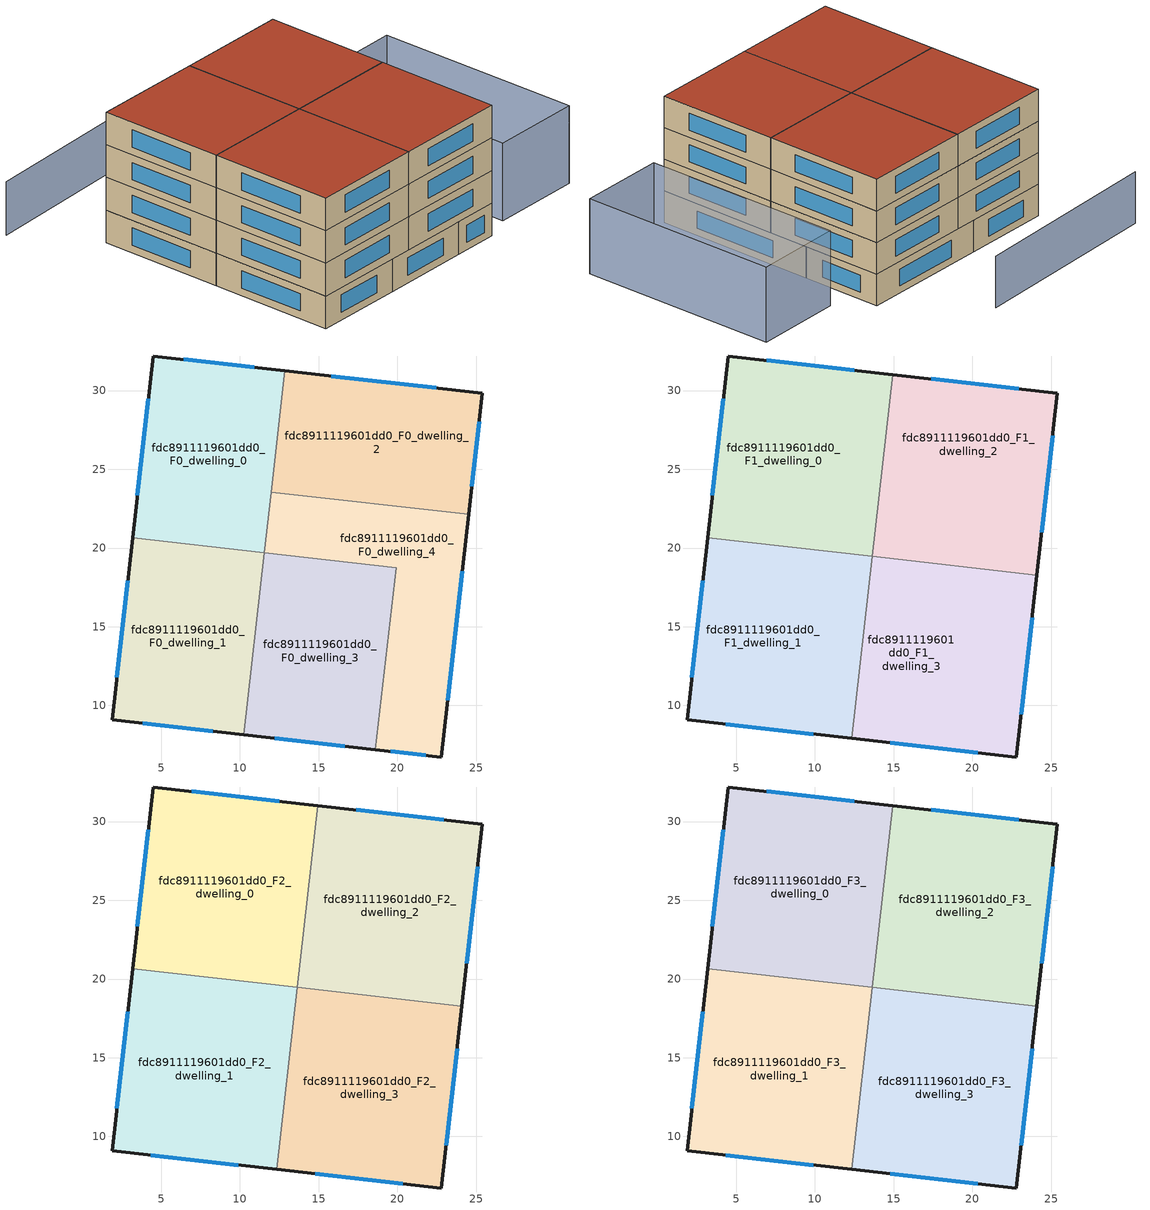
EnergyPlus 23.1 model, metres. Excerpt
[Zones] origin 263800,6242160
fdc8911119601dd0_F0_dwelling_0
 floor ground (EU_floor_Construction): 12.85,31.25 11.55,19.7 3.18,20.64 4.49,32.2 z0
 wall outside (EU_wall_Construction): 12.85,31.25 4.49,32.2 3.18,20.64 z0:3
 wall to fdc8911119601dd0_F0_dwelling_1 (EU_wall_Construction): 3.18,20.64 11.55,19.7 z0:3
 wall to fdc8911119601dd0_F0_dwelling_2 (EU_wall_Construction): 11.98,23.55 12.85,31.25 z0:3
 wall to fdc8911119601dd0_F0_dwelling_4 (EU_wall_Construction): 11.55,19.7 11.98,23.55 z0:3
 window (EU_Window_Construction): 4.18,29.49 3.49,23.35 / 10.89,31.47 6.45,31.98 z0.7:2.3
fdc8911119601dd0_F0_dwelling_1
 floor ground (EU_floor_Construction): 11.55,19.7 10.24,8.14 1.88,9.09 3.18,20.64 z0
 wall outside (EU_wall_Construction): 3.18,20.64 1.88,9.09 10.24,8.14 z0:3
 wall to fdc8911119601dd0_F0_dwelling_3 (EU_wall_Construction): 10.24,8.14 11.55,19.7 z0:3
 window (EU_Window_Construction): 3.84,8.87 8.29,8.37 / 2.88,17.94 2.18,11.79 z0.7:2.3
fdc8911119601dd0_F0_dwelling_2
 floor ground (EU_floor_Construction): 25.4,29.84 24.53,22.13 11.98,23.55 12.85,31.25 z0
 wall outside (EU_wall_Construction): 24.53,22.13 25.4,29.84 12.85,31.25 z0:3
 wall to fdc8911119601dd0_F0_dwelling_4 (EU_wall_Construction): 11.98,23.55 24.53,22.13 z0:3
 window (EU_Window_Construction): 24.73,23.94 25.2,28.03 / 22.46,30.17 15.79,30.92 z0.7:2.3
fdc8911119601dd0_F0_dwelling_3
 floor ground (EU_floor_Construction): 19.91,18.75 18.61,7.2 10.24,8.14 11.55,19.7 z0
 wall outside (EU_wall_Construction): 10.24,8.14 18.61,7.2 z0:3
 wall to fdc8911119601dd0_F0_dwelling_4 (EU_wall_Construction): 18.61,7.2 19.91,18.75 11.55,19.7 z0:3
 window (EU_Window_Construction): 12.2,7.92 16.65,7.42 z0.7:2.3
fdc8911119601dd0_F0_dwelling_4
 floor ground (EU_floor_Construction): 24.53,22.13 22.79,6.73 18.61,7.2 19.91,18.75 11.55,19.7 11.98,23.55 z0
 wall outside (EU_wall_Construction): 18.61,7.2 22.79,6.73 24.53,22.13 z0:3
 window (EU_Window_Construction): 23.2,10.33 24.12,18.53 / 19.59,7.09 21.81,6.84 z0.7:2.3
fdc8911119601dd0_F1_dwelling_0
 floor to fdc8911119601dd0_F0_dwelling_0 (EU_floor_Construction): 12.85,31.25 11.55,19.7 3.18,20.64 4.49,32.2 z3
 floor to fdc8911119601dd0_F0_dwelling_2 (EU_floor_Construction): 14.95,31.02 14.08,23.31 11.98,23.55 12.85,31.25 z3
 floor to fdc8911119601dd0_F0_dwelling_4 (EU_floor_Construction): 14.08,23.31 13.64,19.46 11.55,19.7 11.98,23.55 z3
 wall outside (EU_wall_Construction): 14.95,31.02 4.49,32.2 3.18,20.64 z3:6
 wall to fdc8911119601dd0_F1_dwelling_2 (EU_wall_Construction): 13.64,19.46 14.95,31.02 z3:6
 wall to fdc8911119601dd0_F1_dwelling_1 (EU_wall_Construction): 3.18,20.64 13.64,19.46 z3:6
 window (EU_Window_Construction): 12.5,31.29 6.94,31.92 / 4.18,29.49 3.49,23.35 z3.7:5.3
fdc8911119601dd0_F1_dwelling_1
 floor to fdc8911119601dd0_F0_dwelling_1 (EU_floor_Construction): 11.55,19.7 10.24,8.14 1.88,9.09 3.18,20.64 z3
 floor to fdc8911119601dd0_F0_dwelling_3 (EU_floor_Construction): 13.64,19.46 12.34,7.91 10.24,8.14 11.55,19.7 z3
 wall outside (EU_wall_Construction): 3.18,20.64 1.88,9.09 12.34,7.91 z3:6
 wall to fdc8911119601dd0_F1_dwelling_3 (EU_wall_Construction): 12.34,7.91 13.64,19.46 z3:6
 window (EU_Window_Construction): 4.33,8.81 9.89,8.18 / 2.88,17.94 2.18,11.79 z3.7:5.3
fdc8911119601dd0_F1_dwelling_2
 floor to fdc8911119601dd0_F0_dwelling_2 (EU_floor_Construction): 25.4,29.84 24.53,22.13 14.08,23.31 14.95,31.02 z3
 floor to fdc8911119601dd0_F0_dwelling_4 (EU_floor_Construction): 24.53,22.13 24.1,18.28 13.64,19.46 14.08,23.31 z3
 wall outside (EU_wall_Construction): 24.1,18.28 25.4,29.84 14.95,31.02 z3:6
 wall to fdc8911119601dd0_F1_dwelling_3 (EU_wall_Construction): 13.64,19.46 24.1,18.28 z3:6
 window (EU_Window_Construction): 22.95,30.11 17.39,30.74 / 24.4,20.99 25.1,27.13 z3.7:5.3
fdc8911119601dd0_F1_dwelling_3
 floor to fdc8911119601dd0_F0_dwelling_3 (EU_floor_Construction): 19.91,18.75 18.61,7.2 12.34,7.91 13.64,19.46 z3
 floor to fdc8911119601dd0_F0_dwelling_4 (EU_floor_Construction): 24.1,18.28 22.79,6.73 18.61,7.2 19.91,18.75 13.64,19.46 z3
 wall outside (EU_wall_Construction): 12.34,7.91 22.79,6.73 24.1,18.28 z3:6
 window (EU_Window_Construction): 23.1,9.43 23.79,15.58 / 14.78,7.63 20.34,7 z3.7:5.3
fdc8911119601dd0_F2_dwelling_0
 floor to fdc8911119601dd0_F1_dwelling_0 (EU_floor_Construction): 14.95,31.02 13.64,19.46 3.18,20.64 4.49,32.2 z6
 wall outside (EU_wall_Construction): 14.95,31.02 4.49,32.2 3.18,20.64 z6:9
 wall to fdc8911119601dd0_F2_dwelling_2 (EU_wall_Construction): 13.64,19.46 14.95,31.02 z6:9
 wall to fdc8911119601dd0_F2_dwelling_1 (EU_wall_Construction): 3.18,20.64 13.64,19.46 z6:9
 window (EU_Window_Construction): 12.5,31.29 6.94,31.92 / 4.18,29.49 3.49,23.35 z6.7:8.3
fdc8911119601dd0_F2_dwelling_1
 floor to fdc8911119601dd0_F1_dwelling_1 (EU_floor_Construction): 13.64,19.46 12.34,7.91 1.88,9.09 3.18,20.64 z6
 wall outside (EU_wall_Construction): 3.18,20.64 1.88,9.09 12.34,7.91 z6:9
 wall to fdc8911119601dd0_F2_dwelling_3 (EU_wall_Construction): 12.34,7.91 13.64,19.46 z6:9
 window (EU_Window_Construction): 4.33,8.81 9.89,8.18 / 2.88,17.94 2.18,11.79 z6.7:8.3
fdc8911119601dd0_F2_dwelling_2
 floor to fdc8911119601dd0_F1_dwelling_2 (EU_floor_Construction): 25.4,29.84 24.1,18.28 13.64,19.46 14.95,31.02 z6
 wall outside (EU_wall_Construction): 24.1,18.28 25.4,29.84 14.95,31.02 z6:9
 wall to fdc8911119601dd0_F2_dwelling_3 (EU_wall_Construction): 13.64,19.46 24.1,18.28 z6:9
 window (EU_Window_Construction): 22.95,30.11 17.39,30.74 / 24.4,20.99 25.1,27.13 z6.7:8.3
fdc8911119601dd0_F2_dwelling_3
 floor to fdc8911119601dd0_F1_dwelling_3 (EU_floor_Construction): 24.1,18.28 22.79,6.73 12.34,7.91 13.64,19.46 z6
 wall outside (EU_wall_Construction): 12.34,7.91 22.79,6.73 24.1,18.28 z6:9
 window (EU_Window_Construction): 23.1,9.43 23.79,15.58 / 14.78,7.63 20.34,7 z6.7:8.3
fdc8911119601dd0_F3_dwelling_0
 floor to fdc8911119601dd0_F2_dwelling_0 (EU_floor_Construction): 14.95,31.02 13.64,19.46 3.18,20.64 4.49,32.2 z9
 wall outside (EU_wall_Construction): 14.95,31.02 4.49,32.2 3.18,20.64 z9:12
 wall to fdc8911119601dd0_F3_dwelling_2 (EU_wall_Construction): 13.64,19.46 14.95,31.02 z9:12
 wall to fdc8911119601dd0_F3_dwelling_1 (EU_wall_Construction): 3.18,20.64 13.64,19.46 z9:12
 window (EU_Window_Construction): 12.5,31.29 6.94,31.92 / 4.18,29.49 3.49,23.35 z9.7:11.3
 roof outside (EU_roof_Construction): 13.64,19.46 14.95,31.02 4.49,32.2 3.18,20.64 z12
fdc8911119601dd0_F3_dwelling_1
 floor to fdc8911119601dd0_F2_dwelling_1 (EU_floor_Construction): 13.64,19.46 12.34,7.91 1.88,9.09 3.18,20.64 z9
 wall outside (EU_wall_Construction): 3.18,20.64 1.88,9.09 12.34,7.91 z9:12
 wall to fdc8911119601dd0_F3_dwelling_3 (EU_wall_Construction): 12.34,7.91 13.64,19.46 z9:12
 window (EU_Window_Construction): 4.33,8.81 9.89,8.18 / 2.88,17.94 2.18,11.79 z9.7:11.3
 roof outside (EU_roof_Construction): 12.34,7.91 13.64,19.46 3.18,20.64 1.88,9.09 z12
fdc8911119601dd0_F3_dwelling_2
 floor to fdc8911119601dd0_F2_dwelling_2 (EU_floor_Construction): 25.4,29.84 24.1,18.28 13.64,19.46 14.95,31.02 z9
 wall outside (EU_wall_Construction): 24.1,18.28 25.4,29.84 14.95,31.02 z9:12
 wall to fdc8911119601dd0_F3_dwelling_3 (EU_wall_Construction): 13.64,19.46 24.1,18.28 z9:12
 window (EU_Window_Construction): 22.95,30.11 17.39,30.74 / 24.4,20.99 25.1,27.13 z9.7:11.3
 roof outside (EU_roof_Construction): 24.1,18.28 25.4,29.84 14.95,31.02 13.64,19.46 z12
fdc8911119601dd0_F3_dwelling_3
 floor to fdc8911119601dd0_F2_dwelling_3 (EU_floor_Construction): 24.1,18.28 22.79,6.73 12.34,7.91 13.64,19.46 z9
 wall outside (EU_wall_Construction): 12.34,7.91 22.79,6.73 24.1,18.28 z9:12
 window (EU_Window_Construction): 23.1,9.43 23.79,15.58 / 14.78,7.63 20.34,7 z9.7:11.3
 roof outside (EU_roof_Construction): 22.79,6.73 24.1,18.28 13.64,19.46 12.34,7.91 z12
shading: 25.48,7.45 27.52,26.55 / 27.52,26.55 35.91,25.65 / 35.91,25.65 33.87,6.56 / 33.87,6.56 25.48,7.45 z0:7.1; 20.15,38.33 1.07,39.72 z0:4.9
[Building]
EU S2 Campaign: North Axis=0; Terrain=City; Solar Distribution=FullExterior
[Site:Location]
Cape.Town.Intl.AP: Latitude=-33.965; Longitude=18.602; Time Zone=2; Elevation=46
[SizingPeriod:WeatherFileDays]
AnnualSizingPeriod: Begin Month=1; Begin Day of Month=1; End Month=12; End Day of Month=31; Day of Week for Start Day=Monday; Use Weather File Daylight Saving Period=No; Use Weather File Rain and Snow Indicators=No
[MATERIAL]
EU_InternalMass_Material: Roughness=MediumRough; Thickness=0.1; Conductivity=1; Density=1800; Specific Heat=900; Thermal Absorptance=0.9; Solar Absorptance=0.7; Visible Absorptance=0.7
[MATERIAL:NOMASS] Roughness=MediumRough; Thermal Absorptance=0.9; Solar Absorptance=0.7; Visible Absorptance=0.7
Name | Thermal Resistance
EU_wall_NoMass | 0.449424
EU_roof_NoMass | 0.408934
EU_floor_NoMass | 0.608284
[WINDOWMATERIAL:SIMPLEGLAZINGSYSTEM]
EU_Window_SimpleGlazing: UFactor=4.8352; Solar Heat Gain Coefficient=0.85; Visible Transmittance=0.85
[CONSTRUCTION]
EU_wall_Construction: EU_wall_NoMass
EU_roof_Construction: EU_roof_NoMass
EU_floor_Construction: EU_floor_NoMass
EU_Window_Construction: EU_Window_SimpleGlazing
EU_InternalMass_Construction: EU_InternalMass_Material
[ZONE] Type=1; Multiplier=1; Ceiling Height=autocalculate; Floor Area=autocalculate; Part of Total Floor Area=Yes
Name | Volume
fdc8911119601dd0_F0_dwelling_0 | 293.684
fdc8911119601dd0_F1_dwelling_0; fdc8911119601dd0_F2_dwelling_0; fdc8911119601dd0_F3_dwelling_0 | 367.098
fdc8911119601dd0_F0_dwelling_1 | 293.659
fdc8911119601dd0_F1_dwelling_1; fdc8911119601dd0_F2_dwelling_1; fdc8911119601dd0_F3_dwelling_1 | 367.094
fdc8911119601dd0_F0_dwelling_2 | 293.657
fdc8911119601dd0_F1_dwelling_2; fdc8911119601dd0_F2_dwelling_2; fdc8911119601dd0_F3_dwelling_2 | 367.061
fdc8911119601dd0_F0_dwelling_3 | 293.647
fdc8911119601dd0_F1_dwelling_3; fdc8911119601dd0_F2_dwelling_3; fdc8911119601dd0_F3_dwelling_3 | 367.093
fdc8911119601dd0_F0_dwelling_4 | 293.673
[INTERNALMASS] Construction=EU_InternalMass_Construction
Name | Zone or ZoneList | Surface Area
fdc8911119601dd0_F0_dwelling_0_EU_InternalMass | fdc8911119601dd0_F0_dwelling_0 | 97.895
fdc8911119601dd0_F0_dwelling_1_EU_InternalMass | fdc8911119601dd0_F0_dwelling_1 | 97.8862
fdc8911119601dd0_F0_dwelling_2_EU_InternalMass | fdc8911119601dd0_F0_dwelling_2 | 97.8813
fdc8911119601dd0_F0_dwelling_3_EU_InternalMass | fdc8911119601dd0_F0_dwelling_3 | 97.8843
fdc8911119601dd0_F0_dwelling_4_EU_InternalMass | fdc8911119601dd0_F0_dwelling_4 | 97.8911
fdc8911119601dd0_F1_dwelling_0_EU_InternalMass | fdc8911119601dd0_F1_dwelling_0 | 122.366
fdc8911119601dd0_F1_dwelling_1_EU_InternalMass | fdc8911119601dd0_F1_dwelling_1 | 122.365
fdc8911119601dd0_F1_dwelling_2_EU_InternalMass | fdc8911119601dd0_F1_dwelling_2 | 122.354
fdc8911119601dd0_F1_dwelling_3_EU_InternalMass | fdc8911119601dd0_F1_dwelling_3 | 122.364
fdc8911119601dd0_F2_dwelling_0_EU_InternalMass | fdc8911119601dd0_F2_dwelling_0 | 122.366
fdc8911119601dd0_F2_dwelling_1_EU_InternalMass | fdc8911119601dd0_F2_dwelling_1 | 122.365
fdc8911119601dd0_F2_dwelling_2_EU_InternalMass | fdc8911119601dd0_F2_dwelling_2 | 122.354
fdc8911119601dd0_F2_dwelling_3_EU_InternalMass | fdc8911119601dd0_F2_dwelling_3 | 122.364
fdc8911119601dd0_F3_dwelling_0_EU_InternalMass | fdc8911119601dd0_F3_dwelling_0 | 122.366
fdc8911119601dd0_F3_dwelling_1_EU_InternalMass | fdc8911119601dd0_F3_dwelling_1 | 122.365
fdc8911119601dd0_F3_dwelling_2_EU_InternalMass | fdc8911119601dd0_F3_dwelling_2 | 122.354
fdc8911119601dd0_F3_dwelling_3_EU_InternalMass | fdc8911119601dd0_F3_dwelling_3 | 122.364
[OTHEREQUIPMENT] Fuel Type=Electricity; Design Level Calculation Method=Watts/Area; Power per Zone Floor Area=1; Fraction Latent=0; Fraction Radiant=0; Fraction Lost=0; Carbon Dioxide Generation Rate=0; EndUse Subcategory=EU_Step8_InternalGains
Name | Zone or ZoneList or Space or SpaceList | Schedule
EU_Step8_InternalGain_fdc8911119601dd0_F0_dwelling_0_f000 | fdc8911119601dd0_F0_dwelling_0 | EU_Step8_GainSchedule_fdc8911119601dd0_F0_dwelling_0_f000
EU_Step8_InternalGain_fdc8911119601dd0_F0_dwelling_1_f000 | fdc8911119601dd0_F0_dwelling_1 | EU_Step8_GainSchedule_fdc8911119601dd0_F0_dwelling_1_f000
EU_Step8_InternalGain_fdc8911119601dd0_F0_dwelling_2_f000 | fdc8911119601dd0_F0_dwelling_2 | EU_Step8_GainSchedule_fdc8911119601dd0_F0_dwelling_2_f000
EU_Step8_InternalGain_fdc8911119601dd0_F0_dwelling_3_f000 | fdc8911119601dd0_F0_dwelling_3 | EU_Step8_GainSchedule_fdc8911119601dd0_F0_dwelling_3_f000
EU_Step8_InternalGain_fdc8911119601dd0_F0_dwelling_4_f000 | fdc8911119601dd0_F0_dwelling_4 | EU_Step8_GainSchedule_fdc8911119601dd0_F0_dwelling_4_f000
EU_Step8_InternalGain_fdc8911119601dd0_F1_dwelling_0_f000 | fdc8911119601dd0_F1_dwelling_0 | EU_Step8_GainSchedule_fdc8911119601dd0_F1_dwelling_0_f000
EU_Step8_InternalGain_fdc8911119601dd0_F1_dwelling_1_f000 | fdc8911119601dd0_F1_dwelling_1 | EU_Step8_GainSchedule_fdc8911119601dd0_F1_dwelling_1_f000
EU_Step8_InternalGain_fdc8911119601dd0_F1_dwelling_2_f000 | fdc8911119601dd0_F1_dwelling_2 | EU_Step8_GainSchedule_fdc8911119601dd0_F1_dwelling_2_f000
EU_Step8_InternalGain_fdc8911119601dd0_F1_dwelling_3_f000 | fdc8911119601dd0_F1_dwelling_3 | EU_Step8_GainSchedule_fdc8911119601dd0_F1_dwelling_3_f000
EU_Step8_InternalGain_fdc8911119601dd0_F2_dwelling_0_f000 | fdc8911119601dd0_F2_dwelling_0 | EU_Step8_GainSchedule_fdc8911119601dd0_F2_dwelling_0_f000
EU_Step8_InternalGain_fdc8911119601dd0_F2_dwelling_1_f000 | fdc8911119601dd0_F2_dwelling_1 | EU_Step8_GainSchedule_fdc8911119601dd0_F2_dwelling_1_f000
EU_Step8_InternalGain_fdc8911119601dd0_F2_dwelling_2_f000 | fdc8911119601dd0_F2_dwelling_2 | EU_Step8_GainSchedule_fdc8911119601dd0_F2_dwelling_2_f000
EU_Step8_InternalGain_fdc8911119601dd0_F2_dwelling_3_f000 | fdc8911119601dd0_F2_dwelling_3 | EU_Step8_GainSchedule_fdc8911119601dd0_F2_dwelling_3_f000
EU_Step8_InternalGain_fdc8911119601dd0_F3_dwelling_0_f000 | fdc8911119601dd0_F3_dwelling_0 | EU_Step8_GainSchedule_fdc8911119601dd0_F3_dwelling_0_f000
EU_Step8_InternalGain_fdc8911119601dd0_F3_dwelling_1_f000 | fdc8911119601dd0_F3_dwelling_1 | EU_Step8_GainSchedule_fdc8911119601dd0_F3_dwelling_1_f000
EU_Step8_InternalGain_fdc8911119601dd0_F3_dwelling_2_f000 | fdc8911119601dd0_F3_dwelling_2 | EU_Step8_GainSchedule_fdc8911119601dd0_F3_dwelling_2_f000
EU_Step8_InternalGain_fdc8911119601dd0_F3_dwelling_3_f000 | fdc8911119601dd0_F3_dwelling_3 | EU_Step8_GainSchedule_fdc8911119601dd0_F3_dwelling_3_f000
[ZONEVENTILATION:DESIGNFLOWRATE] Schedule=EU_AlwaysOn; Design Flow Rate Calculation Method=AirChanges/Hour; Air Changes per Hour=0.703302; Ventilation Type=Natural; Fan Pressure Rise=0; Fan Total Efficiency=1; Constant Term Coefficient=1; Temperature Term Coefficient=0; Velocity Term Coefficient=0; Velocity Squared Term Coefficient=0; Minimum Indoor Temperature=-100; Maximum Indoor Temperature=100; Delta Temperature=-100; Minimum Outdoor Temperature=-100; Maximum Outdoor Temperature=100; Maximum Wind Speed=40
Name | Zone or ZoneList or Space or SpaceList
EU_ConstantAir_fdc8911119601dd0_F0_dwelling_0 | fdc8911119601dd0_F0_dwelling_0
EU_ConstantAir_fdc8911119601dd0_F0_dwelling_1 | fdc8911119601dd0_F0_dwelling_1
EU_ConstantAir_fdc8911119601dd0_F0_dwelling_2 | fdc8911119601dd0_F0_dwelling_2
EU_ConstantAir_fdc8911119601dd0_F0_dwelling_3 | fdc8911119601dd0_F0_dwelling_3
EU_ConstantAir_fdc8911119601dd0_F0_dwelling_4 | fdc8911119601dd0_F0_dwelling_4
EU_ConstantAir_fdc8911119601dd0_F1_dwelling_0 | fdc8911119601dd0_F1_dwelling_0
EU_ConstantAir_fdc8911119601dd0_F1_dwelling_1 | fdc8911119601dd0_F1_dwelling_1
EU_ConstantAir_fdc8911119601dd0_F1_dwelling_2 | fdc8911119601dd0_F1_dwelling_2
EU_ConstantAir_fdc8911119601dd0_F1_dwelling_3 | fdc8911119601dd0_F1_dwelling_3
EU_ConstantAir_fdc8911119601dd0_F2_dwelling_0 | fdc8911119601dd0_F2_dwelling_0
EU_ConstantAir_fdc8911119601dd0_F2_dwelling_1 | fdc8911119601dd0_F2_dwelling_1
EU_ConstantAir_fdc8911119601dd0_F2_dwelling_2 | fdc8911119601dd0_F2_dwelling_2
EU_ConstantAir_fdc8911119601dd0_F2_dwelling_3 | fdc8911119601dd0_F2_dwelling_3
EU_ConstantAir_fdc8911119601dd0_F3_dwelling_0 | fdc8911119601dd0_F3_dwelling_0
EU_ConstantAir_fdc8911119601dd0_F3_dwelling_1 | fdc8911119601dd0_F3_dwelling_1
EU_ConstantAir_fdc8911119601dd0_F3_dwelling_2 | fdc8911119601dd0_F3_dwelling_2
EU_ConstantAir_fdc8911119601dd0_F3_dwelling_3 | fdc8911119601dd0_F3_dwelling_3
[HVACTEMPLATE:THERMOSTAT] Constant Heating Setpoint=20; Constant Cooling Setpoint=50
EU_HeatOnly_fdc8911119601dd0_F0_dwelling_0; EU_HeatOnly_fdc8911119601dd0_F0_dwelling_1; EU_HeatOnly_fdc8911119601dd0_F0_dwelling_2; EU_HeatOnly_fdc8911119601dd0_F0_dwelling_3; EU_HeatOnly_fdc8911119601dd0_F0_dwelling_4; EU_HeatOnly_fdc8911119601dd0_F1_dwelling_0; EU_HeatOnly_fdc8911119601dd0_F1_dwelling_1; EU_HeatOnly_fdc8911119601dd0_F1_dwelling_2; EU_HeatOnly_fdc8911119601dd0_F1_dwelling_3; EU_HeatOnly_fdc8911119601dd0_F2_dwelling_0; EU_HeatOnly_fdc8911119601dd0_F2_dwelling_1; EU_HeatOnly_fdc8911119601dd0_F2_dwelling_2; EU_HeatOnly_fdc8911119601dd0_F2_dwelling_3; EU_HeatOnly_fdc8911119601dd0_F3_dwelling_0; EU_HeatOnly_fdc8911119601dd0_F3_dwelling_1; EU_HeatOnly_fdc8911119601dd0_F3_dwelling_2; EU_HeatOnly_fdc8911119601dd0_F3_dwelling_3
[HVACTEMPLATE:ZONE:IDEALLOADSAIRSYSTEM] System Availability Schedule=EU_AlwaysOn; Maximum Heating Supply Air Temperature=50; Minimum Cooling Supply Air Temperature=13; Maximum Heating Supply Air Humidity Ratio=0.0156; Minimum Cooling Supply Air Humidity Ratio=0.0077; Heating Limit=NoLimit; Cooling Limit=NoLimit; Heating Availability Schedule=EU_AlwaysOn; Cooling Availability Schedule=EU_CoolingOff; Dehumidification Control Type=ConstantSensibleHeatRatio; Cooling Sensible Heat Ratio=0.7; Dehumidification Setpoint=60; Humidification Control Type=None; Humidification Setpoint=30; Outdoor Air Method=None; Outdoor Air Flow Rate per Person=0.00944; Outdoor Air Flow Rate per Zone Floor Area=0; Outdoor Air Flow Rate per Zone=0; Demand Controlled Ventilation Type=None; Outdoor Air Economizer Type=NoEconomizer; Heat Recovery Type=None; Sensible Heat Recovery Effectiveness=0.7; Latent Heat Recovery Effectiveness=0.65
Name | Template Thermostat
fdc8911119601dd0_F0_dwelling_0 | EU_HeatOnly_fdc8911119601dd0_F0_dwelling_0
fdc8911119601dd0_F0_dwelling_1 | EU_HeatOnly_fdc8911119601dd0_F0_dwelling_1
fdc8911119601dd0_F0_dwelling_2 | EU_HeatOnly_fdc8911119601dd0_F0_dwelling_2
fdc8911119601dd0_F0_dwelling_3 | EU_HeatOnly_fdc8911119601dd0_F0_dwelling_3
fdc8911119601dd0_F0_dwelling_4 | EU_HeatOnly_fdc8911119601dd0_F0_dwelling_4
fdc8911119601dd0_F1_dwelling_0 | EU_HeatOnly_fdc8911119601dd0_F1_dwelling_0
fdc8911119601dd0_F1_dwelling_1 | EU_HeatOnly_fdc8911119601dd0_F1_dwelling_1
fdc8911119601dd0_F1_dwelling_2 | EU_HeatOnly_fdc8911119601dd0_F1_dwelling_2
fdc8911119601dd0_F1_dwelling_3 | EU_HeatOnly_fdc8911119601dd0_F1_dwelling_3
fdc8911119601dd0_F2_dwelling_0 | EU_HeatOnly_fdc8911119601dd0_F2_dwelling_0
fdc8911119601dd0_F2_dwelling_1 | EU_HeatOnly_fdc8911119601dd0_F2_dwelling_1
fdc8911119601dd0_F2_dwelling_2 | EU_HeatOnly_fdc8911119601dd0_F2_dwelling_2
fdc8911119601dd0_F2_dwelling_3 | EU_HeatOnly_fdc8911119601dd0_F2_dwelling_3
fdc8911119601dd0_F3_dwelling_0 | EU_HeatOnly_fdc8911119601dd0_F3_dwelling_0
fdc8911119601dd0_F3_dwelling_1 | EU_HeatOnly_fdc8911119601dd0_F3_dwelling_1
fdc8911119601dd0_F3_dwelling_2 | EU_HeatOnly_fdc8911119601dd0_F3_dwelling_2
fdc8911119601dd0_F3_dwelling_3 | EU_HeatOnly_fdc8911119601dd0_F3_dwelling_3
[SIZING:ZONE] Zone Cooling Design Supply Air Temperature Input Method=SupplyAirTemperature; Zone Cooling Design Supply Air Temperature=13; Zone Heating Design Supply Air Temperature Input Method=SupplyAirTemperature; Zone Heating Design Supply Air Temperature=50; Zone Cooling Design Supply Air Humidity Ratio=0.008; Zone Heating Design Supply Air Humidity Ratio=0.008; Cooling Design Air Flow Method=DesignDay; Cooling Design Air Flow Rate=0; Cooling Minimum Air Flow per Zone Floor Area=0.000762; Cooling Minimum Air Flow=0; Cooling Minimum Air Flow Fraction=0.2; Heating Design Air Flow Method=DesignDay; Heating Design Air Flow Rate=0; Heating Maximum Air Flow per Zone Floor Area=0.002032; Heating Maximum Air Flow=0.141576; Heating Maximum Air Flow Fraction=0.3; Account for Dedicated Outdoor Air System=No; Dedicated Outdoor Air System Control Strategy=NeutralSupplyAir; Dedicated Outdoor Air Low Setpoint Temperature for Design=autosize; Dedicated Outdoor Air High Setpoint Temperature for Design=autosize; Zone Load Sizing Method=Sensible Load Only No Latent Load; Zone Latent Cooling Design Supply Air Humidity Ratio Input Method=HumidityRatioDifference; Zone Cooling Design Supply Air Humidity Ratio Difference=0.005; Zone Latent Heating Design Supply Air Humidity Ratio Input Method=HumidityRatioDifference; Zone Humidification Design Supply Air Humidity Ratio Difference=0.005
fdc8911119601dd0_F0_dwelling_0; fdc8911119601dd0_F0_dwelling_1; fdc8911119601dd0_F0_dwelling_2; fdc8911119601dd0_F0_dwelling_3; fdc8911119601dd0_F0_dwelling_4; fdc8911119601dd0_F1_dwelling_0; fdc8911119601dd0_F1_dwelling_1; fdc8911119601dd0_F1_dwelling_2; fdc8911119601dd0_F1_dwelling_3; fdc8911119601dd0_F2_dwelling_0; fdc8911119601dd0_F2_dwelling_1; fdc8911119601dd0_F2_dwelling_2; fdc8911119601dd0_F2_dwelling_3; fdc8911119601dd0_F3_dwelling_0; fdc8911119601dd0_F3_dwelling_1; fdc8911119601dd0_F3_dwelling_2; fdc8911119601dd0_F3_dwelling_3
[SCHEDULE:CONSTANT]
Name | Hourly Value
EU_AlwaysOn | 1
EU_CoolingOff | 0
[SCHEDULE:FILE] Column Number=1; Rows to Skip at Top=0; Number of Hours of Data=8760; Column Separator=Comma; Interpolate to Timestep=No; Minutes per Item=60; Adjust Schedule for Daylight Savings=Yes
Name | File
EU_Step8_GainSchedule_fdc8911119601dd0_F0_dwelling_0_f000 | ../../schedules/fdc8911119601dd0/fdc8911119601dd0_F0_dwelling_0_f000_gain.csv
EU_Step8_GainSchedule_fdc8911119601dd0_F0_dwelling_1_f000 | ../../schedules/fdc8911119601dd0/fdc8911119601dd0_F0_dwelling_1_f000_gain.csv
EU_Step8_GainSchedule_fdc8911119601dd0_F0_dwelling_2_f000 | ../../schedules/fdc8911119601dd0/fdc8911119601dd0_F0_dwelling_2_f000_gain.csv
EU_Step8_GainSchedule_fdc8911119601dd0_F0_dwelling_3_f000 | ../../schedules/fdc8911119601dd0/fdc8911119601dd0_F0_dwelling_3_f000_gain.csv
EU_Step8_GainSchedule_fdc8911119601dd0_F0_dwelling_4_f000 | ../../schedules/fdc8911119601dd0/fdc8911119601dd0_F0_dwelling_4_f000_gain.csv
EU_Step8_GainSchedule_fdc8911119601dd0_F1_dwelling_0_f000 | ../../schedules/fdc8911119601dd0/fdc8911119601dd0_F1_dwelling_0_f000_gain.csv
EU_Step8_GainSchedule_fdc8911119601dd0_F1_dwelling_1_f000 | ../../schedules/fdc8911119601dd0/fdc8911119601dd0_F1_dwelling_1_f000_gain.csv
EU_Step8_GainSchedule_fdc8911119601dd0_F1_dwelling_2_f000 | ../../schedules/fdc8911119601dd0/fdc8911119601dd0_F1_dwelling_2_f000_gain.csv
EU_Step8_GainSchedule_fdc8911119601dd0_F1_dwelling_3_f000 | ../../schedules/fdc8911119601dd0/fdc8911119601dd0_F1_dwelling_3_f000_gain.csv
EU_Step8_GainSchedule_fdc8911119601dd0_F2_dwelling_0_f000 | ../../schedules/fdc8911119601dd0/fdc8911119601dd0_F2_dwelling_0_f000_gain.csv
EU_Step8_GainSchedule_fdc8911119601dd0_F2_dwelling_1_f000 | ../../schedules/fdc8911119601dd0/fdc8911119601dd0_F2_dwelling_1_f000_gain.csv
EU_Step8_GainSchedule_fdc8911119601dd0_F2_dwelling_2_f000 | ../../schedules/fdc8911119601dd0/fdc8911119601dd0_F2_dwelling_2_f000_gain.csv
EU_Step8_GainSchedule_fdc8911119601dd0_F2_dwelling_3_f000 | ../../schedules/fdc8911119601dd0/fdc8911119601dd0_F2_dwelling_3_f000_gain.csv
EU_Step8_GainSchedule_fdc8911119601dd0_F3_dwelling_0_f000 | ../../schedules/fdc8911119601dd0/fdc8911119601dd0_F3_dwelling_0_f000_gain.csv
EU_Step8_GainSchedule_fdc8911119601dd0_F3_dwelling_1_f000 | ../../schedules/fdc8911119601dd0/fdc8911119601dd0_F3_dwelling_1_f000_gain.csv
EU_Step8_GainSchedule_fdc8911119601dd0_F3_dwelling_2_f000 | ../../schedules/fdc8911119601dd0/fdc8911119601dd0_F3_dwelling_2_f000_gain.csv
EU_Step8_GainSchedule_fdc8911119601dd0_F3_dwelling_3_f000 | ../../schedules/fdc8911119601dd0/fdc8911119601dd0_F3_dwelling_3_f000_gain.csv
